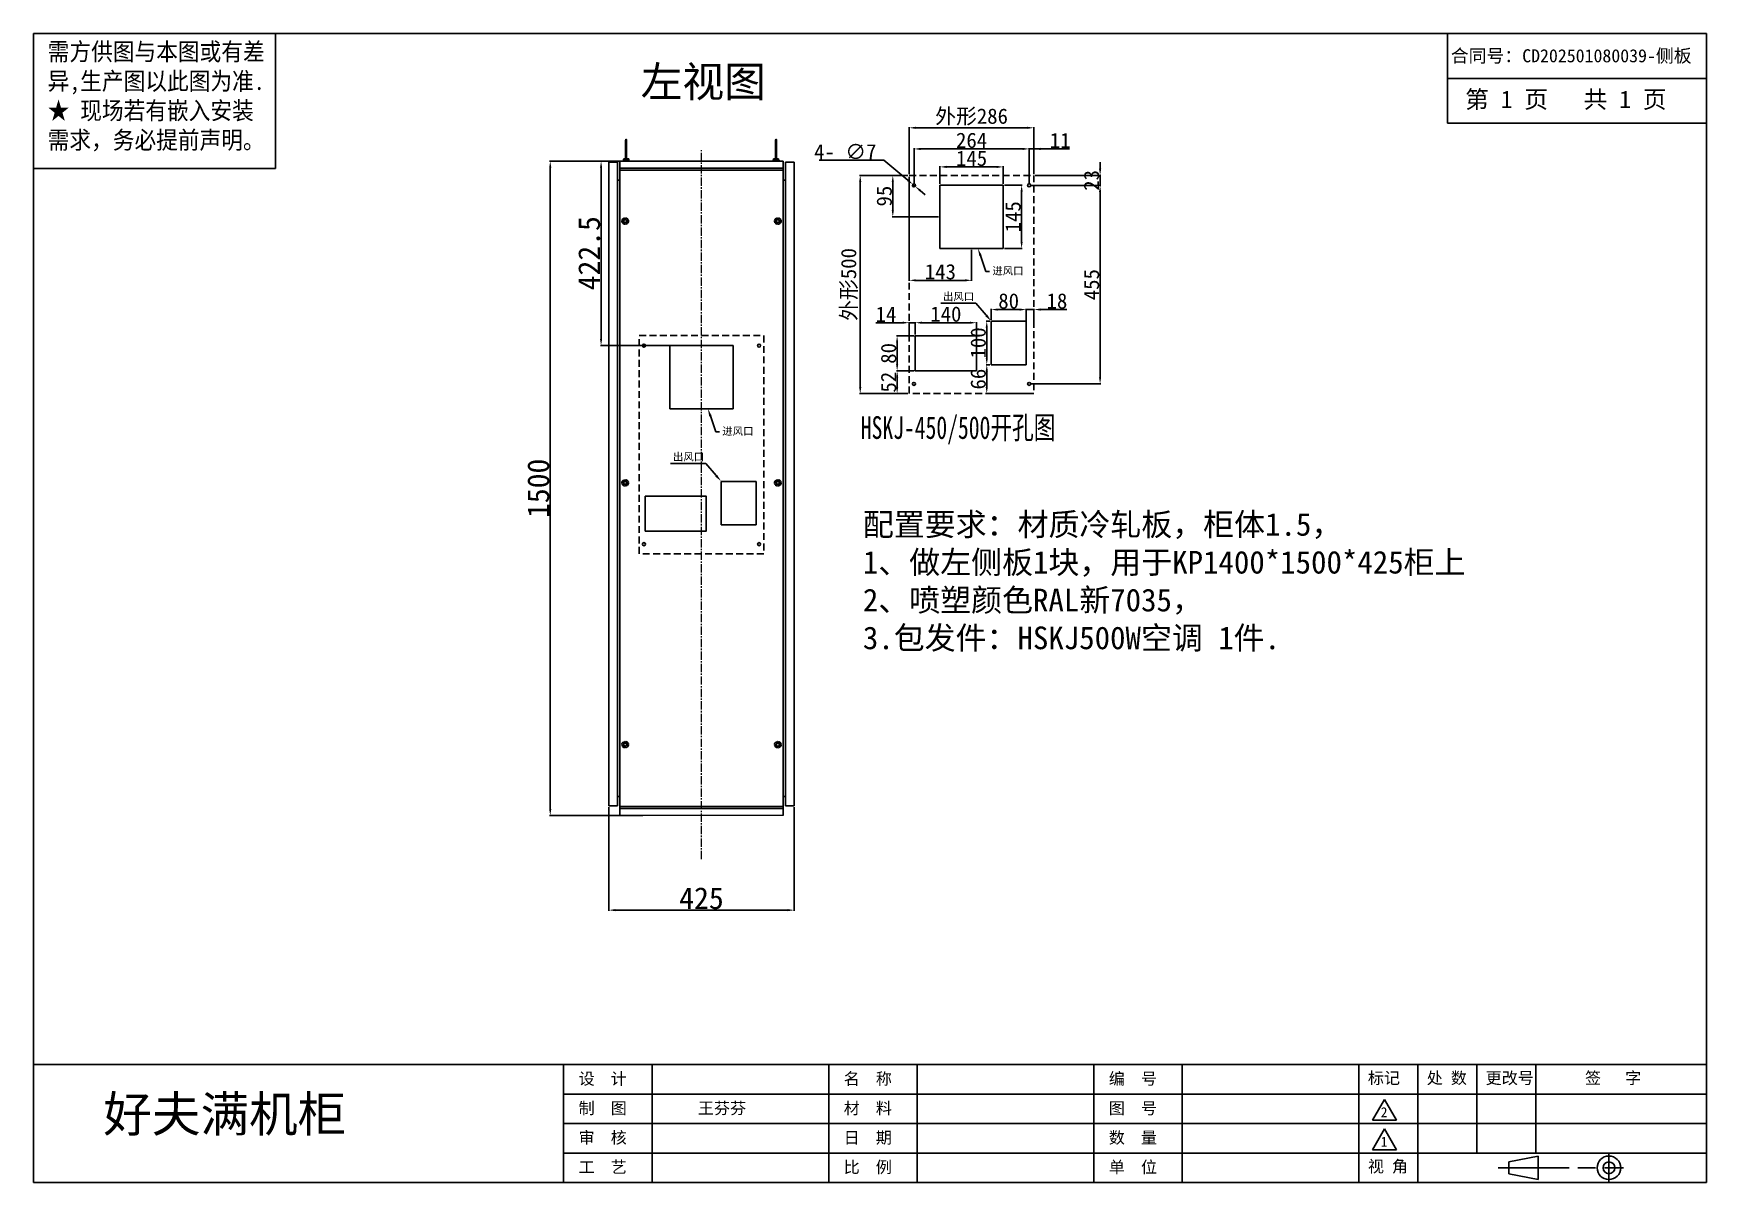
# Model space of a CAD drawing. Header units: millimetres. Extents: x 9003 to 12838, y -2504 to 129.
import ezdxf
from ezdxf import colors
from ezdxf.entities.mleader import LeaderData, LeaderLine
from ezdxf.math import Vec2, Vec3

# ---------------------------------------------------------------- set-up
doc = ezdxf.new("R2010")
doc.units = ezdxf.units.MM
for name, pattern in [('ACAD_ISO04W100', [30, 24, -3, 0, -3]), ('ACAD_ISO08W100', [36, 24, -3, 6, -3]), ('CENTER2', [28.575, 19.05, -3.175, 3.175, -3.175]), ('HIDDEN2', [4.7625, 3.175, -1.5875]), ('PHANTOM', [12.7, 6.35, -1.27, 1.27, -1.27, 1.27, -1.27])]:
    doc.linetypes.add(name, pattern=pattern)
for name, color, linetype in [('01', 7, 'Continuous'), ('6文字层', 3, 'Continuous'), ('Default', 7, 'Continuous'), ('DV3_Default', 7, 'Continuous'), ('shixian', 7, 'Continuous'), ('tukuang', 7, 'Continuous'), ('xuxian1', 6, 'ACAD_ISO04W100'), ('zhongxingxian', 1, 'ACAD_ISO08W100')]:
    doc.layers.add(name, color=color, linetype=linetype)
for name, color, linetype, lineweight in [('中心线', 1, 'CENTER2', 15), ('注释层', 3, 'Continuous', 0), ('轮廓层', 7, 'Continuous', 30)]:
    doc.layers.add(name, color=color, linetype=linetype, lineweight=lineweight)
doc.styles.get("Standard").update_dxf_attribs({"font": ''})
doc.styles.get('Standard').set_extended_font_data('SimSun')
doc.dimstyles.new('50#', dxfattribs={"dimtxt": 50, "dimasz": 15, "dimexe": 1.5, "dimexo": 3, "dimgap": 2, "dimtad": 1, "dimtoh": 1, "dimzin": 12, "dimdsep": 46, "dimtxsty": 'Standard', "dimcen": 20, "dimclrd": 3, "dimclre": 3, "dimclrt": 7, "dimadec": 0, "dimazin": 3, "dimtfac": 1, "dimtmove": 0, "dimatfit": 3, "dimfxl": 0, "dimarcsym": 0})

# ---------------------------------------------------------------- blocks, each defined once
blk = doc.blocks.new('图框1')
for p, q in [((139.58, 52.16), (139.58, 72.16)), ((154.58, 52.16), (154.58, 72.16)), ((184.58, 52.16), (184.58, 72.16)), ((199.58, 52.16), (199.58, 72.16)), ((229.58, 52.16), (229.58, 72.16)), ((244.58, 52.16), (244.58, 72.16)), ((274.58, 52.16), (274.58, 72.16)), ((284.58, 52.16), (284.58, 72.16)), ((294.58, 57.16), (294.58, 72.16)), ((304.58, 57.16), (304.58, 72.16)), ((333.58, 67.16), (139.58, 67.16)), ((278.9, 66.26), (276.86, 62.73)), ((280.93, 62.73), (278.9, 66.26)), ((276.86, 62.73), (280.93, 62.73)), ((333.58, 62.16), (139.58, 62.16)), ((278.9, 61.26), (276.86, 57.73)), ((280.93, 57.73), (278.9, 61.26)), ((333.58, 57.16), (139.58, 57.16)), ((276.86, 57.73), (280.93, 57.73)), ((317.01, 52.16), (317.01, 57.16)), ((300.02, 55.66), (305.02, 56.66)), ((300.02, 55.66), (300.02, 53.66)), ((305.02, 56.66), (305.02, 52.66)), ((300.02, 53.66), (305.02, 52.66))]:
    blk.add_line(p, q)
for radius in [2, 1]:
    blk.add_circle((317.01, 54.66), radius)
at = {"layer": 'tukuang', "linetype": 'ByBlock'}
blk.add_line((333.58, 72.16), (49.58, 72.16), dxfattribs=at)
at = {"layer": 'xuxian1', "linetype": 'ByBlock'}
for p, q in [((49.58, 247.16), (333.58, 247.16)), ((49.58, 247.16), (333.58, 247.16)), ((49.58, 247.16), (333.58, 247.16)), ((49.58, 52.16), (49.58, 247.16)), ((49.58, 247.16), (333.58, 247.16)), ((90.64, 224.27), (90.64, 247.16)), ((333.58, 247.16), (333.58, 52.16)), ((49.58, 224.27), (90.64, 224.27)), ((333.58, 52.16), (49.58, 52.16))]:
    blk.add_line(p, q, dxfattribs=at)
at = {"layer": 'zhongxingxian', "ltscale": 0.5}
blk.add_line((298.24, 54.66), (319.51, 54.66), dxfattribs=at)
for s, p in [('2', (278.28, 63.25)), ('1', (278.28, 58.25))]:
    blk.add_text(s, height=1.68).set_placement(p)
at = {"insert": (61.43, 66.81), "char_height": 6.0463, "width": 122.1343, "attachment_point": 1}
blk.add_mtext('{\\fSimSun|b0|i0|c134|p2;好夫满机柜}', dxfattribs=at)
at = {"layer": '6文字层', "insert": (52, 245.58), "char_height": 3, "width": 59.2559, "attachment_point": 1}
blk.add_mtext('\\fSimSun|b0|i0|c134|p2;\\W0.9;\\C1;需方供图与本图或有差\\P异,生产图以此图为准.\\P★ 现场若有嵌入安装\\P需求，务必提前声明。', dxfattribs=at)
at = {"layer": 'shixian', "char_height": 2, "width": 17.993, "attachment_point": 1}
for s, insert in [('设  计', (142.12, 70.78)), ('名  称', (187.12, 70.78)), ('编  号', (232.12, 70.78)), ('标记', (276.09, 70.9)), ('处 数', (286.09, 70.9)), ('更改号', (296.09, 70.9)), ('签   字', (312.96, 70.9)), ('制  图', (142.12, 65.78)), ('{\\f宋体|b0|i0|c134|p2;王芬芬', (162.37, 65.78)), ('材  料', (187.12, 65.78)), ('图  号', (232.12, 65.78)), ('审  核', (142.12, 60.78)), ('日  期', (187.12, 60.78)), ('数  量', (232.12, 60.78)), ('工  艺', (142.12, 55.78)), ('比  例', (187.12, 55.78)), ('单  位', (232.12, 55.78)), ('视 角', (276.09, 55.9))]:
    blk.add_mtext(s, dxfattribs=dict(at, insert=insert))
blk = doc.blocks.new('*D215')
at = {"layer": 'Defpoints', "color": 0}
for p in [(10321.6, -1640.6), (10746.6, -1640.6), (10321.6, -1879.8)]:
    blk.add_point(p, dxfattribs=at)
at = {"layer": '轮廓层', "color": 3, "lineweight": -2}
for p, q in [((10321.6, -1643.6), (10321.6, -1881.3)), ((10746.6, -1643.6), (10746.6, -1881.3)), ((10731.6, -1879.8), (10336.6, -1879.8))]:
    blk.add_line(p, q, dxfattribs=at)
at = {"layer": '轮廓层', "color": 3}
for points in [[(10336.6, -1877.3), (10336.6, -1882.3), (10321.6, -1879.8)], [(10731.6, -1882.3), (10731.6, -1877.3), (10746.6, -1879.8)]]:
    blk.add_solid(points, dxfattribs=at)
at = {"layer": '轮廓层', "color": 7, "insert": (10534.1, -1852.8), "char_height": 50, "attachment_point": 5}
blk.add_mtext('425', dxfattribs=at)
blk = doc.blocks.new('*D403')
at = {"layer": 'Defpoints', "color": 0}
for p in [(10898, -195.8), (11010.3, -195.8), (11010.3, -695.8)]:
    blk.add_point(p, dxfattribs=at)
at = {"layer": '轮廓层', "color": 3, "lineweight": -2}
for p, q in [((11007.3, -195.8), (10896.5, -195.8)), ((10898, -680.8), (10898, -210.8)), ((11007.3, -695.8), (10896.5, -695.8))]:
    blk.add_line(p, q, dxfattribs=at)
at = {"layer": '轮廓层', "color": 3}
for points in [[(10900.5, -210.8), (10895.5, -210.8), (10898, -195.8)], [(10895.5, -680.8), (10900.5, -680.8), (10898, -695.8)]]:
    blk.add_solid(points, dxfattribs=at)
at = {"layer": '轮廓层', "color": 7, "insert": (10873.4, -445.8), "char_height": 35, "attachment_point": 5, "rotation": 90}
blk.add_mtext('外形500', dxfattribs=at)
blk = doc.blocks.new('*D404')
at = {"layer": 'Defpoints', "color": 0}
for p in [(11285.3, -135.2), (11021.3, -218.8), (11285.3, -218.8)]:
    blk.add_point(p, dxfattribs=at)
at = {"layer": '轮廓层', "color": 3, "lineweight": -2}
for p, q in [((11021.3, -215.8), (11021.3, -133.7)), ((11036.3, -135.2), (11270.3, -135.2)), ((11285.3, -215.8), (11285.3, -133.7))]:
    blk.add_line(p, q, dxfattribs=at)
at = {"layer": '轮廓层', "color": 3}
for points in [[(11036.3, -132.7), (11036.3, -137.7), (11021.3, -135.2)], [(11270.3, -137.7), (11270.3, -132.7), (11285.3, -135.2)]]:
    blk.add_solid(points, dxfattribs=at)
at = {"layer": '轮廓层', "color": 7, "insert": (11153.3, -115.7), "char_height": 35, "attachment_point": 5}
blk.add_mtext('\\A1;264', dxfattribs=at)
blk = doc.blocks.new('*D405')
at = {"layer": 'Defpoints', "color": 0}
for p in [(11080.8, -176.4), (11080.8, -218.3), (11225.8, -218.3)]:
    blk.add_point(p, dxfattribs=at)
at = {"layer": '轮廓层', "color": 3, "lineweight": -2}
for p, q in [((11080.8, -215.3), (11080.8, -174.9)), ((11210.8, -176.4), (11095.8, -176.4)), ((11225.8, -215.3), (11225.8, -174.9))]:
    blk.add_line(p, q, dxfattribs=at)
at = {"layer": '轮廓层', "color": 3}
for points in [[(11095.8, -173.9), (11095.8, -178.9), (11080.8, -176.4)], [(11210.8, -178.9), (11210.8, -173.9), (11225.8, -176.4)]]:
    blk.add_solid(points, dxfattribs=at)
at = {"layer": '轮廓层', "color": 7, "insert": (11153.3, -156.9), "char_height": 35, "attachment_point": 5}
blk.add_mtext('\\A1;145', dxfattribs=at)
blk = doc.blocks.new('*D406')
at = {"layer": 'Defpoints', "color": 0}
for p in [(11225.8, -218.3), (11268, -218.3), (11225.8, -363.3)]:
    blk.add_point(p, dxfattribs=at)
at = {"layer": '轮廓层', "color": 3, "lineweight": -2}
for p, q in [((11228.8, -218.3), (11269.5, -218.3)), ((11268, -348.3), (11268, -233.3)), ((11228.8, -363.3), (11269.5, -363.3))]:
    blk.add_line(p, q, dxfattribs=at)
at = {"layer": '轮廓层', "color": 3}
for points in [[(11270.5, -233.3), (11265.5, -233.3), (11268, -218.3)], [(11265.5, -348.3), (11270.5, -348.3), (11268, -363.3)]]:
    blk.add_solid(points, dxfattribs=at)
at = {"layer": '轮廓层', "color": 7, "insert": (11248.5, -290.8), "char_height": 35, "attachment_point": 5, "rotation": 90}
blk.add_mtext('\\A1;145', dxfattribs=at)
blk = doc.blocks.new('*D407')
at = {"layer": 'Defpoints', "color": 0}
for p in [(11296.3, -86.8), (11010.3, -195.8), (11296.3, -195.8)]:
    blk.add_point(p, dxfattribs=at)
at = {"layer": '轮廓层', "color": 3, "lineweight": -2}
for p, q in [((11010.3, -192.8), (11010.3, -85.3)), ((11025.3, -86.8), (11281.3, -86.8)), ((11296.3, -192.8), (11296.3, -85.3))]:
    blk.add_line(p, q, dxfattribs=at)
at = {"layer": '轮廓层', "color": 3}
for points in [[(11025.3, -84.3), (11025.3, -89.3), (11010.3, -86.8)], [(11281.3, -89.3), (11281.3, -84.3), (11296.3, -86.8)]]:
    blk.add_solid(points, dxfattribs=at)
at = {"layer": '轮廓层', "color": 7, "insert": (11153.3, -62.1), "char_height": 35, "attachment_point": 5}
blk.add_mtext('外形286', dxfattribs=at)
blk = doc.blocks.new('*D408')
at = {"layer": 'Defpoints', "color": 0}
for p in [(11010.3, -195.8), (10972.7, -290.8), (11080.8, -290.8)]:
    blk.add_point(p, dxfattribs=at)
at = {"layer": '轮廓层', "color": 3, "lineweight": -2}
for p, q in [((11007.3, -195.8), (10971.2, -195.8)), ((10972.7, -210.8), (10972.7, -275.8)), ((11077.8, -290.8), (10971.2, -290.8))]:
    blk.add_line(p, q, dxfattribs=at)
at = {"layer": '轮廓层', "color": 3}
for points in [[(10975.2, -210.8), (10970.2, -210.8), (10972.7, -195.8)], [(10970.2, -275.8), (10975.2, -275.8), (10972.7, -290.8)]]:
    blk.add_solid(points, dxfattribs=at)
at = {"layer": '轮廓层', "color": 7, "insert": (10953.2, -243.3), "char_height": 35, "attachment_point": 5, "rotation": 90}
blk.add_mtext('\\A1;95', dxfattribs=at)
blk = doc.blocks.new('*D409')
at = {"layer": 'Defpoints', "color": 0}
for p in [(11285.3, -218.8), (11296.3, -195.8), (11447.9, -218.8)]:
    blk.add_point(p, dxfattribs=at)
at = {"layer": '轮廓层', "color": 3, "lineweight": -2}
for p, q in [((11447.9, -180.8), (11447.9, -165.8)), ((11288.3, -218.8), (11449.4, -218.8)), ((11299.3, -195.8), (11449.4, -195.8)), ((11447.9, -195.8), (11447.9, -218.8)), ((11447.9, -233.8), (11447.9, -248.8))]:
    blk.add_line(p, q, dxfattribs=at)
at = {"layer": '轮廓层', "color": 3}
for points in [[(11445.4, -180.8), (11450.4, -180.8), (11447.9, -195.8)], [(11450.4, -233.8), (11445.4, -233.8), (11447.9, -218.8)]]:
    blk.add_solid(points, dxfattribs=at)
at = {"layer": '轮廓层', "color": 7, "insert": (11428.4, -207.3), "char_height": 35, "attachment_point": 5, "rotation": 90}
blk.add_mtext('\\A1;23', dxfattribs=at)
blk = doc.blocks.new('*D410')
at = {"layer": 'Defpoints', "color": 0}
for p in [(11285.3, -218.8), (11285.3, -673.8), (11447.9, -673.8)]:
    blk.add_point(p, dxfattribs=at)
at = {"layer": '轮廓层', "color": 3, "lineweight": -2}
for p, q in [((11288.3, -218.8), (11449.4, -218.8)), ((11447.9, -233.8), (11447.9, -658.8)), ((11288.3, -673.8), (11449.4, -673.8))]:
    blk.add_line(p, q, dxfattribs=at)
at = {"layer": '轮廓层', "color": 3}
for points in [[(11450.4, -233.8), (11445.4, -233.8), (11447.9, -218.8)], [(11445.4, -658.8), (11450.4, -658.8), (11447.9, -673.8)]]:
    blk.add_solid(points, dxfattribs=at)
at = {"layer": '轮廓层', "color": 7, "insert": (11428.4, -446.3), "char_height": 35, "attachment_point": 5, "rotation": 90}
blk.add_mtext('\\A1;455', dxfattribs=at)
blk = doc.blocks.new('*D411')
at = {"layer": 'Defpoints', "color": 0}
for p in [(11198.3, -503.4), (11198.3, -529.8), (11278.3, -529.8)]:
    blk.add_point(p, dxfattribs=at)
at = {"layer": '轮廓层', "color": 3, "lineweight": -2}
for p, q in [((11198.3, -526.8), (11198.3, -501.9)), ((11263.3, -503.4), (11213.3, -503.4)), ((11278.3, -526.8), (11278.3, -501.9))]:
    blk.add_line(p, q, dxfattribs=at)
at = {"layer": '轮廓层', "color": 3}
for points in [[(11213.3, -500.9), (11213.3, -505.9), (11198.3, -503.4)], [(11263.3, -505.9), (11263.3, -500.9), (11278.3, -503.4)]]:
    blk.add_solid(points, dxfattribs=at)
at = {"layer": '轮廓层', "color": 7, "insert": (11238.3, -483.9), "char_height": 35, "attachment_point": 5}
blk.add_mtext('\\A1;80', dxfattribs=at)
blk = doc.blocks.new('*D412')
at = {"layer": 'Defpoints', "color": 0}
for p in [(11188.1, -629.8), (11198.3, -629.8), (11296.3, -695.8)]:
    blk.add_point(p, dxfattribs=at)
at = {"layer": '轮廓层', "color": 3, "lineweight": -2}
for p, q in [((11195.3, -629.8), (11186.6, -629.8)), ((11188.1, -680.8), (11188.1, -644.8)), ((11293.3, -695.8), (11186.6, -695.8))]:
    blk.add_line(p, q, dxfattribs=at)
at = {"layer": '轮廓层', "color": 3}
for points in [[(11190.6, -644.8), (11185.6, -644.8), (11188.1, -629.8)], [(11185.6, -680.8), (11190.6, -680.8), (11188.1, -695.8)]]:
    blk.add_solid(points, dxfattribs=at)
at = {"layer": '轮廓层', "color": 7, "insert": (11168.6, -662.8), "char_height": 35, "attachment_point": 5, "rotation": 90}
blk.add_mtext('\\A1;66', dxfattribs=at)
blk = doc.blocks.new('*D413')
at = {"layer": 'Defpoints', "color": 0}
for p in [(11188.1, -529.8), (11198.3, -529.8), (11198.3, -629.8)]:
    blk.add_point(p, dxfattribs=at)
at = {"layer": '轮廓层', "color": 3, "lineweight": -2}
for p, q in [((11195.3, -529.8), (11186.6, -529.8)), ((11188.1, -614.8), (11188.1, -544.8)), ((11195.3, -629.8), (11186.6, -629.8))]:
    blk.add_line(p, q, dxfattribs=at)
at = {"layer": '轮廓层', "color": 3}
for points in [[(11190.6, -544.8), (11185.6, -544.8), (11188.1, -529.8)], [(11185.6, -614.8), (11190.6, -614.8), (11188.1, -629.8)]]:
    blk.add_solid(points, dxfattribs=at)
at = {"layer": '轮廓层', "color": 7, "insert": (11168.6, -579.8), "char_height": 35, "attachment_point": 5, "rotation": 90}
blk.add_mtext('\\A1;100', dxfattribs=at)
blk = doc.blocks.new('*D414')
at = {"layer": 'Defpoints', "color": 0}
for p in [(11018.6, -216.5), (11024, -221)]:
    blk.add_point(p, dxfattribs=at)
at = {"layer": '轮廓层', "color": 3, "lineweight": -2}
for p, q in [((10803.6, -161.1), (10951.9, -161.1)), ((11007, -206.9), (10951.9, -161.1)), ((11024, -221), (11018.6, -216.5)), ((11035.5, -230.6), (11047.1, -240.2))]:
    blk.add_line(p, q, dxfattribs=at)
at = {"layer": '轮廓层', "color": 3}
for points in [[(11005.4, -208.9), (11008.6, -205), (11018.6, -216.5)], [(11037.1, -228.7), (11033.9, -232.5), (11024, -221)]]:
    blk.add_solid(points, dxfattribs=at)
at = {"layer": '轮廓层', "color": 7, "insert": (10863.8, -141.6), "char_height": 35, "attachment_point": 5}
blk.add_mtext('\\A1;4- ∅7', dxfattribs=at)
blk = doc.blocks.new('*D415')
at = {"layer": 'Defpoints', "color": 0}
for p in [(11010.3, -195.8), (11153.3, -363.3), (11153.3, -436.4)]:
    blk.add_point(p, dxfattribs=at)
at = {"layer": '轮廓层', "color": 3, "lineweight": -2}
for p, q in [((11010.3, -198.8), (11010.3, -437.9)), ((11153.3, -366.3), (11153.3, -437.9)), ((11025.3, -436.4), (11138.3, -436.4))]:
    blk.add_line(p, q, dxfattribs=at)
at = {"layer": '轮廓层', "color": 3}
for points in [[(11025.3, -433.9), (11025.3, -438.9), (11010.3, -436.4)], [(11138.3, -438.9), (11138.3, -433.9), (11153.3, -436.4)]]:
    blk.add_solid(points, dxfattribs=at)
at = {"layer": '轮廓层', "color": 7, "insert": (11081.8, -416.9), "char_height": 35, "attachment_point": 5}
blk.add_mtext('\\A1;143', dxfattribs=at)
blk = doc.blocks.new('*D416')
at = {"layer": 'Defpoints', "color": 0}
for p in [(11296.3, -135.2), (11285.3, -218.8), (11296.3, -195.8)]:
    blk.add_point(p, dxfattribs=at)
at = {"layer": '轮廓层', "color": 3, "lineweight": -2}
for p, q in [((11270.3, -135.2), (11255.3, -135.2)), ((11285.3, -215.8), (11285.3, -133.7)), ((11285.3, -135.2), (11296.3, -135.2)), ((11296.3, -192.8), (11296.3, -133.7)), ((11296.3, -135.2), (11378, -135.2))]:
    blk.add_line(p, q, dxfattribs=at)
at = {"layer": '轮廓层', "color": 3}
for points in [[(11270.3, -137.7), (11270.3, -132.7), (11285.3, -135.2)], [(11311.3, -132.7), (11311.3, -137.7), (11296.3, -135.2)]]:
    blk.add_solid(points, dxfattribs=at)
at = {"layer": '轮廓层', "color": 7, "insert": (11356.4, -115.7), "char_height": 35, "attachment_point": 5}
blk.add_mtext('\\A1;11', dxfattribs=at)
blk = doc.blocks.new('*D417')
at = {"layer": 'Defpoints', "color": 0}
for p in [(11278.3, -536), (11296.3, -503.4), (11296.3, -536)]:
    blk.add_point(p, dxfattribs=at)
at = {"layer": '轮廓层', "color": 3, "lineweight": -2}
for p, q in [((11263.3, -503.4), (11248.3, -503.4)), ((11278.3, -533), (11278.3, -501.9)), ((11278.3, -503.4), (11296.3, -503.4)), ((11296.3, -533), (11296.3, -501.9)), ((11311.3, -503.4), (11371.7, -503.4))]:
    blk.add_line(p, q, dxfattribs=at)
at = {"layer": '轮廓层', "color": 3}
for points in [[(11263.3, -505.9), (11263.3, -500.9), (11278.3, -503.4)], [(11311.3, -500.9), (11311.3, -505.9), (11296.3, -503.4)]]:
    blk.add_solid(points, dxfattribs=at)
at = {"layer": '轮廓层', "color": 7, "insert": (11349, -483.9), "char_height": 35, "attachment_point": 5}
blk.add_mtext('18', dxfattribs=at)
blk = doc.blocks.new('*D418')
at = {"layer": 'Defpoints', "color": 0}
for p in [(11024.3, -533.5), (11024.3, -563.8), (11164.3, -563.8)]:
    blk.add_point(p, dxfattribs=at)
at = {"layer": '轮廓层', "color": 3, "lineweight": -2}
for p, q in [((11024.3, -560.8), (11024.3, -532)), ((11149.3, -533.5), (11039.3, -533.5)), ((11164.3, -560.8), (11164.3, -532))]:
    blk.add_line(p, q, dxfattribs=at)
at = {"layer": '轮廓层', "color": 3}
for points in [[(11039.3, -531), (11039.3, -536), (11024.3, -533.5)], [(11149.3, -536), (11149.3, -531), (11164.3, -533.5)]]:
    blk.add_solid(points, dxfattribs=at)
at = {"layer": '轮廓层', "color": 7, "insert": (11094.3, -514), "char_height": 35, "attachment_point": 5}
blk.add_mtext('140', dxfattribs=at)
blk = doc.blocks.new('*D419')
at = {"layer": 'Defpoints', "color": 0}
for p in [(11024.3, -563.8), (10982.6, -643.8), (11024.3, -643.8)]:
    blk.add_point(p, dxfattribs=at)
at = {"layer": '轮廓层', "color": 3, "lineweight": -2}
for p, q in [((11021.3, -563.8), (10981.1, -563.8)), ((10982.6, -578.8), (10982.6, -628.8)), ((11021.3, -643.8), (10981.1, -643.8))]:
    blk.add_line(p, q, dxfattribs=at)
at = {"layer": '轮廓层', "color": 3}
for points in [[(10985.1, -578.8), (10980.1, -578.8), (10982.6, -563.8)], [(10980.1, -628.8), (10985.1, -628.8), (10982.6, -643.8)]]:
    blk.add_solid(points, dxfattribs=at)
at = {"layer": '轮廓层', "color": 7, "insert": (10963.1, -603.8), "char_height": 35, "attachment_point": 5, "rotation": 90}
blk.add_mtext('80', dxfattribs=at)
blk = doc.blocks.new('*D420')
at = {"layer": 'Defpoints', "color": 0}
for p in [(10988.9, -643.8), (10982.6, -695.8), (10988.9, -695.8)]:
    blk.add_point(p, dxfattribs=at)
at = {"layer": '轮廓层', "color": 3, "lineweight": -2}
for p, q in [((10985.9, -643.8), (10981.1, -643.8)), ((10982.6, -658.8), (10982.6, -680.8)), ((10985.9, -695.8), (10981.1, -695.8))]:
    blk.add_line(p, q, dxfattribs=at)
at = {"layer": '轮廓层', "color": 3}
for points in [[(10985.1, -658.8), (10980.1, -658.8), (10982.6, -643.8)], [(10980.1, -680.8), (10985.1, -680.8), (10982.6, -695.8)]]:
    blk.add_solid(points, dxfattribs=at)
at = {"layer": '轮廓层', "color": 7, "insert": (10963.1, -669.8), "char_height": 35, "attachment_point": 5, "rotation": 90}
blk.add_mtext('52', dxfattribs=at)
blk = doc.blocks.new('*D421')
at = {"layer": 'Defpoints', "color": 0}
for p in [(11010.3, -533.5), (11010.3, -569.1), (11024.3, -563.8)]:
    blk.add_point(p, dxfattribs=at)
at = {"layer": '轮廓层', "color": 3, "lineweight": -2}
for p, q in [((10995.3, -533.5), (10933.7, -533.5)), ((11010.3, -566.1), (11010.3, -532)), ((11024.3, -533.5), (11010.3, -533.5)), ((11024.3, -560.8), (11024.3, -532)), ((11039.3, -533.5), (11054.3, -533.5))]:
    blk.add_line(p, q, dxfattribs=at)
at = {"layer": '轮廓层', "color": 3}
for points in [[(10995.3, -536), (10995.3, -531), (11010.3, -533.5)], [(11039.3, -531), (11039.3, -536), (11024.3, -533.5)]]:
    blk.add_solid(points, dxfattribs=at)
at = {"layer": '轮廓层', "color": 7, "insert": (10957, -514), "char_height": 35, "attachment_point": 5}
blk.add_mtext('14', dxfattribs=at)
blk = doc.blocks.new('*D437')
at = {"layer": 'Defpoints', "color": 0}
for p in [(10187.4, -163.1), (10402.7, -163.1), (10402.7, -1663.1)]:
    blk.add_point(p, dxfattribs=at)
at = {"layer": '轮廓层', "color": 3, "lineweight": -2}
for p, q in [((10399.7, -163.1), (10185.9, -163.1)), ((10187.4, -1648.1), (10187.4, -178.1)), ((10399.7, -1663.1), (10185.9, -1663.1))]:
    blk.add_line(p, q, dxfattribs=at)
at = {"layer": '轮廓层', "color": 3}
for points in [[(10189.9, -178.1), (10184.9, -178.1), (10187.4, -163.1)], [(10184.9, -1648.1), (10189.9, -1648.1), (10187.4, -1663.1)]]:
    blk.add_solid(points, dxfattribs=at)
at = {"layer": '轮廓层', "color": 7, "insert": (10160.4, -913.1), "char_height": 50, "attachment_point": 5, "rotation": 90}
blk.add_mtext('1500', dxfattribs=at)
blk = doc.blocks.new('*D438')
at = {"layer": 'Defpoints', "color": 0}
for p in [(10482.6, -163.1), (10303.9, -585.6), (10502.4, -585.6)]:
    blk.add_point(p, dxfattribs=at)
at = {"layer": '轮廓层', "color": 3, "lineweight": -2}
for p, q in [((10479.6, -163.1), (10302.4, -163.1)), ((10303.9, -178.1), (10303.9, -570.6)), ((10499.4, -585.6), (10302.4, -585.6))]:
    blk.add_line(p, q, dxfattribs=at)
at = {"layer": '轮廓层', "color": 3}
for points in [[(10306.4, -178.1), (10301.4, -178.1), (10303.9, -163.1)], [(10301.4, -570.6), (10306.4, -570.6), (10303.9, -585.6)]]:
    blk.add_solid(points, dxfattribs=at)
at = {"layer": '轮廓层', "color": 7, "insert": (10276.9, -374.3), "char_height": 50, "attachment_point": 5, "rotation": 90}
blk.add_mtext('422.5', dxfattribs=at)
blk = doc.blocks.new('zw$98B9')
at = {"layer": 'DV3_Default', "color": 7, "linetype": 'HIDDEN2', "ltscale": 5}
for p, q in [((0, 500), (286, 500)), ((0, 0), (0, 500)), ((286, 500), (286, 0)), ((286, 0), (0, 0))]:
    blk.add_line(p, q, dxfattribs=at)
at = {"layer": 'DV3_Default', "color": 7, "linetype": 'Continuous'}
for p, q in [((215.5, 477.5), (70.5, 477.5)), ((70.5, 477.5), (70.5, 332.5)), ((215.5, 332.5), (215.5, 477.5)), ((70.5, 332.5), (215.5, 332.5)), ((188, 66), (188, 166)), ((188, 166), (268, 166)), ((268, 166), (268, 66)), ((268, 66), (188, 66))]:
    blk.add_line(p, q, dxfattribs=at)
blk.add_lwpolyline([(14, 132), (154, 132), (154, 52), (14, 52)], close=True, dxfattribs=at)
for centre in [(11, 477), (275, 477), (11, 22), (275, 22)]:
    blk.add_circle(centre, 3.5, dxfattribs=at)
at = {"layer": 'Default', "color": 7, "linetype": 'Continuous'}
ml = blk.add_multileader_mtext('Standard', dxfattribs=at)
ml.set_content('\\pxsm0.9;{\\f仿宋|c0|p34;\\W1.;进风口\\P}', color=7)
ml.set_leader_properties(linetype='ByLayer')
ml.build(insert=Vec2(0, 0))
ml.multileader.update_dxf_attribs({"text_right_attachment_type": 5, "dogleg_length": 3.7, "arrow_head_size": 17.5})
ctx = ml.context
ctx.base_point, ctx.char_height, ctx.arrow_head_size, ctx.landing_gap_size, ctx.plane_origin = Vec3(184.5, 279.8), 17.5, 17.5, 6.12, Vec3(-1334.9, -784.4)
ctx.right_attachment = 5
notes = []
notes.append((ctx, [(0, (1, 1, 0), (175.8, 279.8), (1, 0), 8.61, [(0, [(157.6, 332.5)], 0, [])])]))
ctx.mtext.insert = Vec3(190.6, 289.8)
ml = blk.add_multileader_mtext('Standard', dxfattribs=at)
ml.set_content('\\pxsm0.9;{\\f仿宋|c0|p34;\\W1.;出风口\\P}', color=7)
ml.set_leader_properties(linetype='ByLayer')
ml.build(insert=Vec2(0, 0))
ml.multileader.update_dxf_attribs({"text_right_attachment_type": 5, "dogleg_length": 1.85, "arrow_head_size": 17.5})
ctx = ml.context
ctx.base_point, ctx.char_height, ctx.arrow_head_size, ctx.landing_gap_size, ctx.plane_origin = Vec3(71.4, 220.9), 17.5, 17.5, 6.12, Vec3(-1334.9, -784.4)
ctx.right_attachment = 5
notes.append((ctx, [(0, (1, 1, 0), (152.6, 206.7), (-1, 0), 1.85, [(0, [(188, 166)], 0, [])])]))
ctx.mtext.insert = Vec3(77.5, 230.9)
for ctx, leaders in notes:
    for number, flags, end, landing, length, lines in leaders:
        leader = LeaderData()
        leader.index, (leader.has_last_leader_line, leader.has_dogleg_vector, leader.attachment_direction) = number, flags
        leader.last_leader_point, leader.dogleg_vector, leader.dogleg_length = Vec3(end), Vec3(landing), length
        for number, points, colour, breaks in lines:
            line = LeaderLine()
            line.index, line.vertices, line.color, line.breaks = number, Vec3.list(points), colors.encode_raw_color(colour), breaks
            leader.lines.append(line)
        ctx.leaders.append(leader)

msp = doc.modelspace()

# ---------------------------------------------------------------- hatches: boundary and pattern name
at = {"layer": '轮廓层'}
for points in [[(10364.362, -114.633, 1), (10358.362, -114.633), (10358.362, -137.42, 1), (10364.362, -137.42)], [(10702.137, -114.633, -1), (10708.137, -114.633), (10708.137, -137.42, -1), (10702.137, -137.42)], [(10364.362, -134.8, 1), (10358.362, -134.8), (10358.362, -157.587, 1), (10364.362, -157.587)], [(10702.137, -134.8, -1), (10708.137, -134.8), (10708.137, -157.587, -1), (10702.137, -157.587)]]:
    msp.add_hatch(color=256, dxfattribs=at).paths.add_polyline_path(points)
h = msp.add_hatch(color=256, dxfattribs=at)
edge = h.paths.add_edge_path()
edge.add_spline(control_points=[(10369.787, -163.09), (10368.893, -162.359), (10367.279, -161.04), (10367.208, -158.981), (10367.177, -158.063)], knot_values=[0, 0, 0, 0, 5.4601789, 9.8579555, 9.8579555, 9.8579555, 9.8579555], degree=3, periodic=0)
edge.add_line((10367.177, -158.063), (10355.794, -158.063))
edge.add_spline(control_points=[(10355.794, -158.063), (10355.762, -158.981), (10355.692, -161.04), (10354.078, -162.359), (10353.183, -163.09)], knot_values=[0, 0, 0, 0, 4.3977766, 9.8579555, 9.8579555, 9.8579555, 9.8579555], degree=3, periodic=0)
edge.add_line((10353.183, -163.09), (10369.787, -163.09))
h = msp.add_hatch(color=256, dxfattribs=at)
edge = h.paths.add_edge_path()
edge.add_spline(control_points=[(10696.712, -163.09), (10697.606, -162.359), (10699.221, -161.04), (10699.291, -158.981), (10699.323, -158.063)], knot_values=[0, 0, 0, 0, 5.4601789, 9.8579555, 9.8579555, 9.8579555, 9.8579555], degree=3, periodic=0)
edge.add_line((10699.323, -158.063), (10710.705, -158.063))
edge.add_spline(control_points=[(10710.705, -158.063), (10710.737, -158.981), (10710.807, -161.04), (10712.422, -162.359), (10713.316, -163.09)], knot_values=[0, 0, 0, 0, 4.3977766, 9.8579555, 9.8579555, 9.8579555, 9.8579555], degree=3, periodic=0)
edge.add_line((10713.316, -163.09), (10696.712, -163.09))

# ---------------------------------------------------------------- linework, layer by layer
at = {"lineweight": 5}
for p, q in [((10721.649, -163.09), (10346.649, -163.09)), ((10346.649, -163.09), (10721.649, -163.09))]:
    msp.add_line(p, q, dxfattribs=at)
at = {"color": 7, "linetype": 'Continuous', "lineweight": 15}
msp.add_line((10721.649, -1663.09), (10346.649, -1663.09), dxfattribs=at)
at = {"color": 8, "linetype": 'PHANTOM', "lineweight": 0}
for centre, radius in [((10359.149, -300.59), 7.746), ((10359.149, -300.59), 6.473), ((10359.149, -300.59), 4.088), ((10359.149, -300.59), 3.876), ((10709.149, -300.59), 7.746), ((10709.149, -300.59), 6.473), ((10709.149, -300.59), 4.088), ((10709.149, -300.59), 3.876), ((10359.149, -900.59), 7.746), ((10359.149, -900.59), 6.473), ((10359.149, -900.59), 4.088), ((10359.149, -900.59), 3.876), ((10709.149, -900.59), 7.746), ((10709.149, -900.59), 6.473), ((10709.149, -900.59), 4.088), ((10709.149, -900.59), 3.876), ((10359.149, -1500.503), 7.746), ((10359.149, -1500.503), 6.473), ((10709.149, -1500.59), 7.746), ((10709.149, -1500.59), 6.473), ((10359.149, -1500.503), 4.088), ((10359.149, -1500.503), 3.876), ((10709.149, -1500.59), 4.088), ((10709.149, -1500.59), 3.876)]:
    msp.add_circle(centre, radius, dxfattribs=at)
for centre in [(10359.149, -300.59), (10359.149, -300.677), (10709.149, -300.59), (10709.149, -300.677), (10359.149, -900.59), (10359.149, -900.677), (10709.149, -900.59), (10709.149, -900.677), (10359.149, -1500.503), (10359.149, -1500.59), (10709.149, -1500.59), (10709.149, -1500.59)]:
    msp.add_circle(centre, 3.5)
at = {"color": 7, "linetype": 'Continuous', "lineweight": 15}
for centre in [(10359.149, -300.59), (10709.149, -300.59), (10359.149, -900.59), (10709.149, -900.59), (10359.149, -1500.503), (10709.149, -1500.59)]:
    msp.add_circle(centre, 3.25, dxfattribs=at)
at = {"layer": '01'}
for p, q in [((12244.563, 129.4), (12244.563, -76.487)), ((12244.563, 26.457), (12838.171, 26.457)), ((12244.563, -76.487), (12838.171, -76.487))]:
    msp.add_line(p, q, dxfattribs=at)
at = {"layer": 'DV3_Default', "color": 7, "linetype": 'HIDDEN2', "ltscale": 5}
for p, q in [((11010.278, -195.761), (11296.278, -195.761)), ((11010.278, -695.761), (11010.278, -195.761)), ((11296.278, -195.761), (11296.278, -695.761)), ((11296.278, -695.761), (11010.278, -695.761))]:
    msp.add_line(p, q, dxfattribs=at)
at = {"layer": 'DV3_Default', "color": 7, "linetype": 'Continuous'}
for p, q in [((11225.778, -218.261), (11080.778, -218.261)), ((11080.778, -218.261), (11080.778, -363.261)), ((11225.778, -363.261), (11225.778, -218.261)), ((11080.778, -363.261), (11225.778, -363.261)), ((11198.278, -629.761), (11198.278, -529.761)), ((11198.278, -529.761), (11278.278, -529.761)), ((11278.278, -529.761), (11278.278, -629.761)), ((11278.278, -629.761), (11198.278, -629.761))]:
    msp.add_line(p, q, dxfattribs=at)
msp.add_lwpolyline([(11024.278, -563.761), (11164.278, -563.761), (11164.278, -643.761), (11024.278, -643.761)], close=True, dxfattribs=at)
for centre in [(11021.278, -218.761), (11285.278, -218.761), (11021.278, -673.761), (11285.278, -673.761)]:
    msp.add_circle(centre, 3.5, dxfattribs=at)
at = {"layer": '中心线'}
msp.add_line((10534.149, -1763.09), (10534.149, -138.125), dxfattribs=at)
at = {"layer": '轮廓层'}
for p, q in [((10321.649, -165.59), (10321.649, -1640.59)), ((10341.649, -165.59), (10321.649, -165.59)), ((10341.649, -165.59), (10341.649, -1640.59)), ((10346.649, -163.09), (10346.649, -1663.09)), ((10721.649, -163.09), (10346.649, -163.09)), ((10346.649, -163.09), (10721.649, -163.09)), ((10346.649, -163.09), (10721.649, -163.09)), ((10346.649, -179.09), (10721.649, -179.09)), ((10346.649, -184.09), (10721.649, -184.09)), ((10355.794, -158.063), (10367.177, -158.063)), ((10356.396, -158.063), (10355.794, -158.063)), ((10710.705, -158.063), (10699.323, -158.063)), ((10710.103, -158.063), (10710.705, -158.063)), ((10721.649, -1663.09), (10721.649, -163.09)), ((10726.649, -1640.59), (10726.649, -165.59)), ((10746.649, -165.59), (10726.649, -165.59)), ((10726.649, -165.59), (10746.649, -165.59)), ((10746.649, -1640.59), (10746.649, -165.59)), ((10346.649, -207.09), (10341.649, -207.09)), ((10726.649, -207.09), (10721.649, -207.09)), ((11278.278, -529.761), (11278.278, -503.446)), ((10321.649, -1640.59), (10341.649, -1640.59)), ((10341.649, -1619.09), (10346.649, -1619.09)), ((10721.649, -1642.09), (10346.649, -1642.09)), ((10721.649, -1647.09), (10346.649, -1647.09)), ((10721.649, -1619.09), (10726.649, -1619.09)), ((10726.649, -1640.59), (10746.649, -1640.59))]:
    msp.add_line(p, q, dxfattribs=at)
for points in [[(10355.794, -158.063), (10355.392, -160.671), (10356.183, -163.09)], [(10367.177, -158.063), (10367.578, -160.671), (10369.787, -163.09)], [(10699.323, -158.063), (10698.921, -160.671), (10696.712, -163.09)], [(10710.705, -158.063), (10711.107, -160.671), (10713.316, -163.09)]]:
    msp.add_spline(points, degree=3, dxfattribs=at)

# ---------------------------------------------------------------- block references
msp.add_blockref('zw$98B9', (10391.149, -1063.09))
at = {"layer": 'shixian', "xscale": 13.50528727467306, "yscale": 13.50528727467099, "zscale": 13.50528727466815}
msp.add_blockref('图框1', (8333.038, -3208.538), dxfattribs=at)

# ---------------------------------------------------------------- texts
at = {"layer": '注释层', "color": 0, "attachment_point": 1}
for s, insert, char_height, width in [('{\\T1.001;合同号：CD202501080039-侧板}', (12251.77, 93.318), 30, 1133.33307), ('{\\fSimSun|b0|i0|c134|p2;左视图}', (10395.037, 53.874), 70, 360.73325), ('第 1\\fSimSun|b0|i0|c0|p2; \\fSimSun|b0|i0|c134|p2;页   共 1\\fSimSun|b0|i0|c0|p2; \\fSimSun|b0|i0|c134|p2;页', (12284.581, -1.645), 39.9, 1133.33307), ('{\\W0.7;\\C7;HSKJ-450/500\\fSimSun|b0|i0|c134|p2;开孔图}', (10899.239, -747.802), 52, 2993.04625), ('配置要求：材质冷轧板，柜体1.5，\\P1、做左侧板1块，用于KP1400*1500*425柜上\\P2、喷塑颜色RAL新7035，\\P3\\A1;.包发件：HSKJ500W空调 1件.', (10904.086, -969.739), 52, 2993.04625)]:
    msp.add_mtext(s, dxfattribs=dict(at, insert=insert, char_height=char_height, width=width))

# ---------------------------------------------------------------- dimensions: what is measured, and where the dimension line sits
at = {"layer": '轮廓层'}
for base, p1, p2, angle, text, picture, middle, dimtype in [((11296.278, -86.754), (11010.278, -195.761), (11296.278, -195.761), 0, '外形<>', '*D407', (11153.278, -86.754), 161), ((11285.278, -135.195), (11021.278, -218.761), (11285.278, -218.761), 0, '\\A1;<>', '*D404', (11153.278, -135.195), 161), ((11447.889, -218.761), (11296.278, -195.761), (11285.278, -218.761), 90, '\\A1;<>', '*D409', (11447.889, -207.261), 160), ((10898.04, -195.761), (11010.278, -695.761), (11010.278, -195.761), 90, '外形<>', '*D403', (10898.04, -445.761), 161), ((10972.708, -290.761), (11010.278, -195.761), (11080.778, -290.761), 90, '\\A1;<>', '*D408', (10972.708, -243.261), 160), ((11267.956, -218.261), (11225.778, -363.261), (11225.778, -218.261), 90, '\\A1;<>', '*D406', (11267.956, -290.761), 161), ((11447.889, -673.761), (11285.278, -218.761), (11285.278, -673.761), 270, '\\A1;<>', '*D410', (11447.889, -446.261), 161), ((11188.091, -529.761), (11198.278, -629.761), (11198.278, -529.761), 90, '\\A1;<>', '*D413', (11188.091, -579.761), 161), ((11188.091, -629.761), (11296.278, -695.761), (11198.278, -629.761), 90, '\\A1;<>', '*D412', (11188.091, -662.761), 160)]:
    dim = msp.add_linear_dim(base=base, p1=p1, p2=p2, angle=angle, text=text, dimstyle='50#', override={"dimtxt": 35}, dxfattribs=at)
    dim.commit()
    dim.dimension.update_dxf_attribs({"geometry": picture, "text_midpoint": middle, "dimtype": dimtype})
dim = msp.add_diameter_dim_2p(p1=(11023.972, -220.997), p2=(11018.585, -216.526), text='\\A1;4- <>', dimstyle='50#', override={"dimtxt": 35}, dxfattribs=at)
dim.commit()
dim.dimension.update_dxf_attribs({"geometry": '*D414', "text_midpoint": (10863.828, -161.148), "dimtype": 163})
for base, p1, p2, picture, middle in [((11296.278, -135.195), (11285.278, -218.761), (11296.278, -195.761), '*D416', (11356.351, -135.195)), ((11080.778, -176.408), (11225.778, -218.261), (11080.778, -218.261), '*D405', (11153.278, -176.408)), ((11153.278, -436.382), (11010.278, -195.761), (11153.278, -363.261), '*D415', (11081.778, -436.382)), ((11198.278, -503.446), (11278.278, -529.761), (11198.278, -529.761), '*D411', (11238.278, -503.446))]:
    dim = msp.add_linear_dim(base=base, p1=p1, p2=p2, text='\\A1;<>', dimstyle='50#', override={"dimtxt": 35}, dxfattribs=at)
    dim.commit()
    dim.dimension.update_dxf_attribs({"geometry": picture, "text_midpoint": middle, "dimtype": 160})
for base, p1, p2, picture, middle in [((10187.448, -163.09), (10402.743, -1663.09), (10402.743, -163.09), '*D437', (10160.448, -913.09)), ((10303.91, -585.59), (10482.572, -163.09), (10502.424, -585.59), '*D438', (10276.91, -374.34))]:
    dim = msp.add_linear_dim(base=base, p1=p1, p2=p2, angle=90, dimstyle='50#', dxfattribs=at)
    dim.commit()
    dim.dimension.update_dxf_attribs({"geometry": picture, "text_midpoint": middle})
for base, p1, p2, picture, middle in [((11010.278, -533.464), (11024.278, -563.761), (11010.278, -569.124), '*D421', (10956.965, -513.964)), ((11024.278, -533.464), (11164.278, -563.761), (11024.278, -563.761), '*D418', (11094.278, -513.964)), ((11296.278, -503.446), (11278.278, -536.048), (11296.278, -536.048), '*D417', (11349.005, -483.946))]:
    dim = msp.add_linear_dim(base=base, p1=p1, p2=p2, dimstyle='50#', override={"dimtxt": 35}, dxfattribs=at)
    dim.commit()
    dim.dimension.update_dxf_attribs({"geometry": picture, "text_midpoint": middle})
for base, p1, p2, picture, middle in [((10982.622, -643.761), (11024.278, -563.761), (11024.278, -643.761), '*D419', (10963.122, -603.761)), ((10982.622, -695.761), (10988.945, -643.761), (10988.945, -695.761), '*D420', (10963.122, -669.761))]:
    dim = msp.add_linear_dim(base=base, p1=p1, p2=p2, angle=90, dimstyle='50#', override={"dimtxt": 35}, dxfattribs=at)
    dim.commit()
    dim.dimension.update_dxf_attribs({"geometry": picture, "text_midpoint": middle})
dim = msp.add_linear_dim(base=(10321.649, -1879.849), p1=(10746.649, -1640.59), p2=(10321.649, -1640.59), dimstyle='50#', dxfattribs=at)
dim.commit()
dim.dimension.update_dxf_attribs({"geometry": '*D215', "text_midpoint": (10534.149, -1852.849)})

# ---------------------------------------------------------------- leaders
at = {"layer": 'Default', "color": 7, "linetype": 'Continuous'}
ml = msp.add_multileader_mtext('Standard', dxfattribs=at)
ml.set_content('\\pxsm0.9;{\\f仿宋|c0|p34;\\W1.;进风口\\P}', color=7)
ml.set_leader_properties(linetype='ByLayer')
ml.build(insert=Vec2(0, 0))
ml.multileader.update_dxf_attribs({"text_right_attachment_type": 5, "dogleg_length": 3.696, "arrow_head_size": 17.5})
ctx = ml.context
ctx.base_point, ctx.char_height, ctx.arrow_head_size, ctx.landing_gap_size, ctx.plane_origin = Vec3(11194.735, -415.914), 17.5, 17.5, 6.125, Vec3(9675.377, -1480.135)
ctx.right_attachment = 5
notes = []
notes.append((ctx, [(0, (1, 1, 0), (11186.122, -415.914), (1, 0), 8.613, [(0, [(11167.928, -363.261)], 0, [])])]))
ctx.mtext.insert = Vec3(11200.86, -405.914)
ml = msp.add_multileader_mtext('Standard', dxfattribs=at)
ml.set_content('\\pxsm0.9;{\\f仿宋|c0|p34;\\W1.;出风口\\P}', color=7)
ml.set_leader_properties(linetype='ByLayer')
ml.build(insert=Vec2(0, 0))
ml.multileader.update_dxf_attribs({"text_right_attachment_type": 5, "dogleg_length": 1.848, "arrow_head_size": 17.5})
ctx = ml.context
ctx.base_point, ctx.char_height, ctx.arrow_head_size, ctx.landing_gap_size, ctx.plane_origin = Vec3(11081.655, -474.874), 17.5, 17.5, 6.125, Vec3(9675.377, -1480.135)
ctx.right_attachment = 5
notes.append((ctx, [(0, (1, 1, 0), (11162.852, -489.074), (-1, 0), 1.848, [(0, [(11198.278, -529.761)], 0, [])])]))
ctx.mtext.insert = Vec3(11087.78, -464.874)
for ctx, leaders in notes:
    for number, flags, end, landing, length, lines in leaders:
        leader = LeaderData()
        leader.index, (leader.has_last_leader_line, leader.has_dogleg_vector, leader.attachment_direction) = number, flags
        leader.last_leader_point, leader.dogleg_vector, leader.dogleg_length = Vec3(end), Vec3(landing), length
        for number, points, colour, breaks in lines:
            line = LeaderLine()
            line.index, line.vertices, line.color, line.breaks = number, Vec3.list(points), colors.encode_raw_color(colour), breaks
            leader.lines.append(line)
        ctx.leaders.append(leader)

doc.saveas('drawing.dxf')
